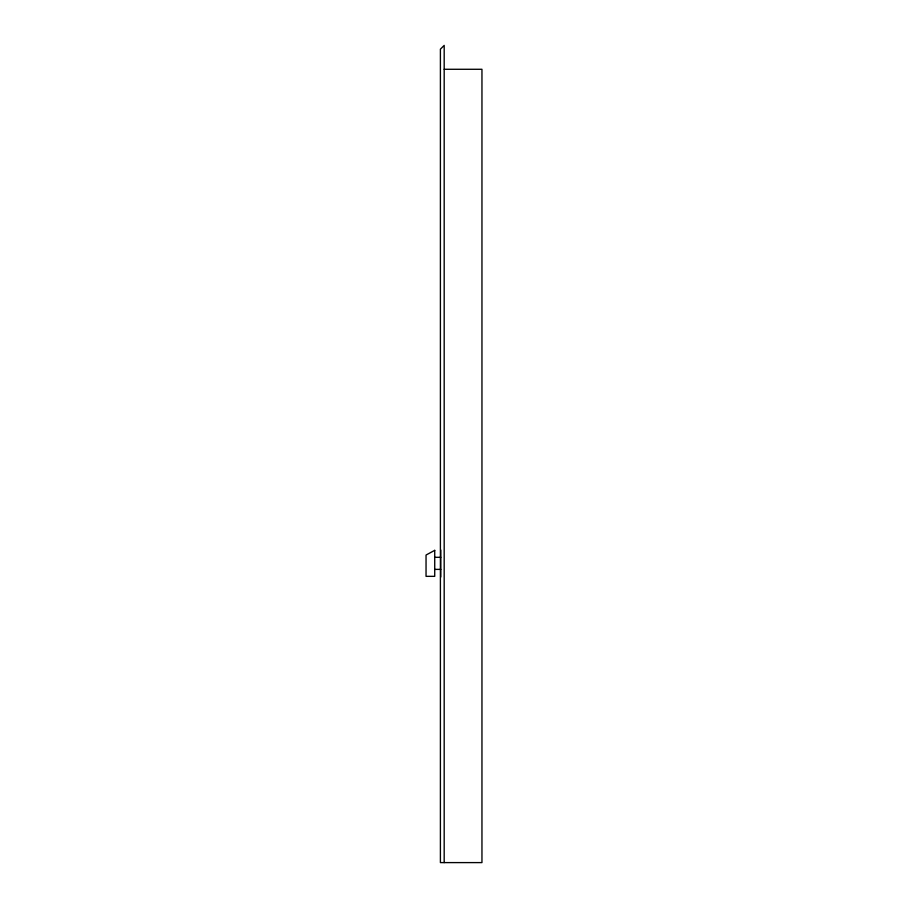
<?xml version="1.0" encoding="UTF-8"?>
<svg xmlns="http://www.w3.org/2000/svg" width="908" height="908" viewBox="0 0 908 908"><rect width="100%" height="100%" fill="white"/><g stroke="black" fill="none" stroke-linecap="round" stroke-linejoin="round"><path stroke-width="1.36" d="M444.182 69.28L481.955 69.28L481.955 862.6L440.403 862.6L440.403 49.18L444.182 45.4L444.182 862.6M434.728 557.308L440.777 557.308M434.728 569.384L440.777 569.384M440.777 549.987L440.777 577.034M434.728 550.35L426.045 555.026L426.045 576.342L434.728 576.342L434.728 550.35"/></g></svg>
